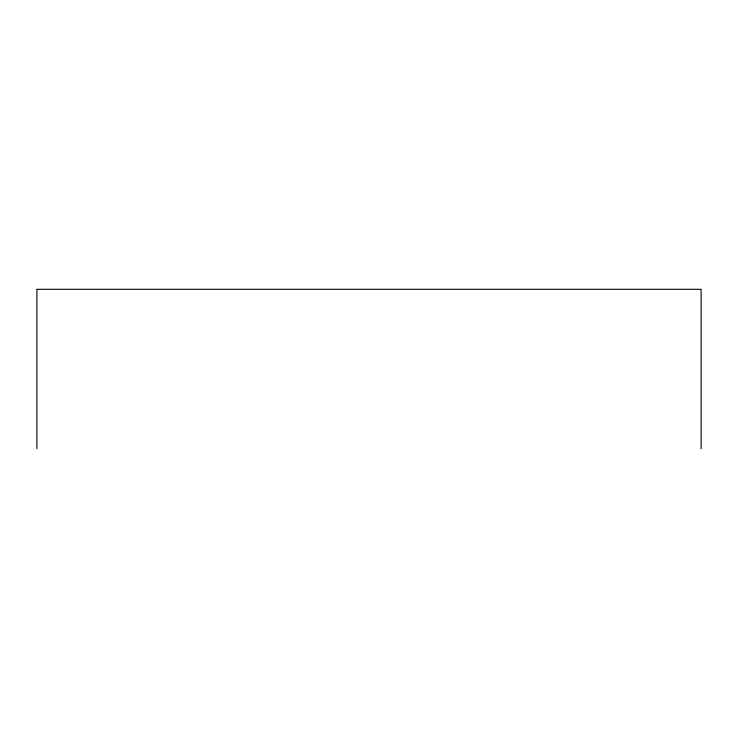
<?xml version="1.0" encoding="UTF-8"?>
<svg xmlns="http://www.w3.org/2000/svg" width="738" height="738" viewBox="0 0 738 738"><rect width="100%" height="100%" fill="white"/><g stroke="black" fill="none" stroke-linecap="round" stroke-linejoin="round"><path stroke-width="1.11" d="M701.1 448.695L701.1 289.305L36.9 289.305L36.9 448.695"/></g></svg>
